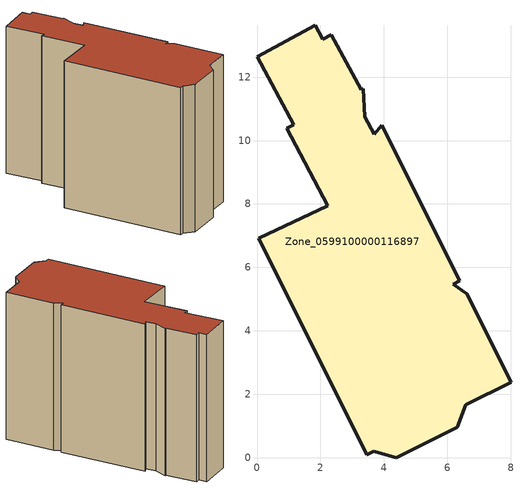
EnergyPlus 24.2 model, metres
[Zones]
Zone_0599100000116897
 floor ground (C_G): 2.34,13.34 3.28,11.6 3.35,11.63 3.39,10.74 3.69,10.2 3.93,10.49 6.39,5.58 6.18,5.48 6.6,5.17 8,2.38 6.57,1.67 6.31,0.96 4.39,0 3.67,0.21 3.45,0.1 0.06,6.92 2.22,7.95 0.94,10.39 1.16,10.5 0,12.64 1.83,13.64 2.07,13.2 z0
 wall outside (C_F): 1.83,13.64 0,12.64 1.16,10.5 0.94,10.39 2.22,7.95 0.06,6.92 3.45,0.1 3.67,0.21 4.39,0 6.31,0.96 6.57,1.67 8,2.38 6.6,5.17 6.18,5.48 6.39,5.58 3.93,10.49 3.69,10.2 3.39,10.74 3.35,11.63 3.28,11.6 2.34,13.34 2.07,13.2 1.83,13.64 z0:9.32
 roof outside (C_R): 3.35,11.63 3.28,11.6 2.34,13.34 2.07,13.2 1.83,13.64 0,12.64 1.16,10.5 0.94,10.39 2.22,7.95 0.06,6.92 3.45,0.1 3.67,0.21 4.39,0 6.31,0.96 6.57,1.67 8,2.38 6.6,5.17 6.18,5.48 6.39,5.58 3.93,10.49 3.69,10.2 3.39,10.74 z9.32
[BUILDING]
Pand.0599100000116897: North Axis=0; Terrain=City; Loads Convergence Tolerance Value=0.04; Temperature Convergence Tolerance Value=0.4; Solar Distribution=FullExterior; Maximum Number of Warmup Days=25; Minimum Number of Warmup Days=1
[Site:Location]
Rotterdam.The.Hague.AP_ZH_NLD Design_Conditions: Latitude=51.96; Longitude=4.45; Time Zone=1; Elevation=-4.5
[SITE:GROUNDTEMPERATURE:BUILDINGSURFACE]
18, 18, 18, 18, 18, 18, 18, 18, 18, 18, 18, 18
[MATERIAL] Thermal Absorptance=0.9; Solar Absorptance=0.7; Visible Absorptance=0.7
Name | Roughness | Thickness | Conductivity | Density | Specific Heat
G.TC.1946 | MediumSmooth | 0.15 | 1 | 540 | 1210
F.TC.1946 | Rough | 0.3 | 0.857143 | 1920 | 840
R.TC.1946 | MediumRough | 0.2 | 0.909091 | 1500 | 1000
[CONSTRUCTION]
C_G: G.TC.1946
C_F: F.TC.1946
C_R: R.TC.1946
[ZONE]
Zone_0599100000116897: Type=1; Multiplier=1; Ceiling Height=Autocalculate; Volume=Autocalculate; Floor Area=autocalculate; Part of Total Floor Area=Yes
[ZONEINFILTRATION:DESIGNFLOWRATE]
Infil_Zone_0599100000116897: Zone or ZoneList or Space or SpaceList=Zone_0599100000116897; Schedule=AlwaysOn; Design Flow Rate Calculation Method=Flow/Area; Flow Rate per Floor Area=0.003; Constant Term Coefficient=1; Temperature Term Coefficient=0; Velocity Term Coefficient=0; Velocity Squared Term Coefficient=0
[HVACTEMPLATE:ZONE:IDEALLOADSAIRSYSTEM]
Zone_0599100000116897: Maximum Heating Supply Air Temperature=50; Minimum Cooling Supply Air Temperature=13; Maximum Heating Supply Air Humidity Ratio=0.0156; Minimum Cooling Supply Air Humidity Ratio=0.0077; Heating Limit=NoLimit; Cooling Limit=NoLimit; Dehumidification Control Type=ConstantSensibleHeatRatio; Cooling Sensible Heat Ratio=0.7; Dehumidification Setpoint=60; Humidification Control Type=None; Humidification Setpoint=30; Outdoor Air Method=None; Outdoor Air Flow Rate per Person=0.00944; Outdoor Air Flow Rate per Zone Floor Area=0; Outdoor Air Flow Rate per Zone=0; Demand Controlled Ventilation Type=None; Outdoor Air Economizer Type=NoEconomizer; Heat Recovery Type=None; Sensible Heat Recovery Effectiveness=0.7; Latent Heat Recovery Effectiveness=0.65
[ZONECONTROL:THERMOSTAT]
ThermostatControl_Zone_0599100000116897: Zone or ZoneList=Zone_0599100000116897; Control Type Schedule=DualSetpointControlType; Control 1=Thermostat_Zone_0599100000116897; Temperature Difference Between Cutout And Setpoint=0
[THERMOSTATSETPOINT:DUALSETPOINT]
Thermostat_Zone_0599100000116897: Heating Setpoint Temperature Schedule=HeatingSetpoint_Zone_0599100000116897; Cooling Setpoint Temperature Schedule=CoolingSetpoint_Zone_0599100000116897
[SCHEDULE:COMPACT]
HeatingSetpoint_Zone_0599100000116897: Through: 12/31, For: AllDays, Until: 24:00, 21
CoolingSetpoint_Zone_0599100000116897: Through: 12/31, For: AllDays, Until: 24:00, 24
DualSetpointControlType: Through: 12/31, For: AllDays, Until: 24:00, 4
AlwaysOn: Through: 12/31, For: AllDays, Until: 24:00, 1
